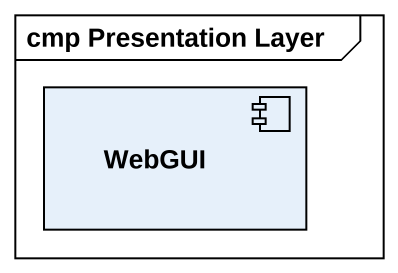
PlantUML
@startuml
mainframe cmp Presentation Layer
component WebGUI
@enduml
